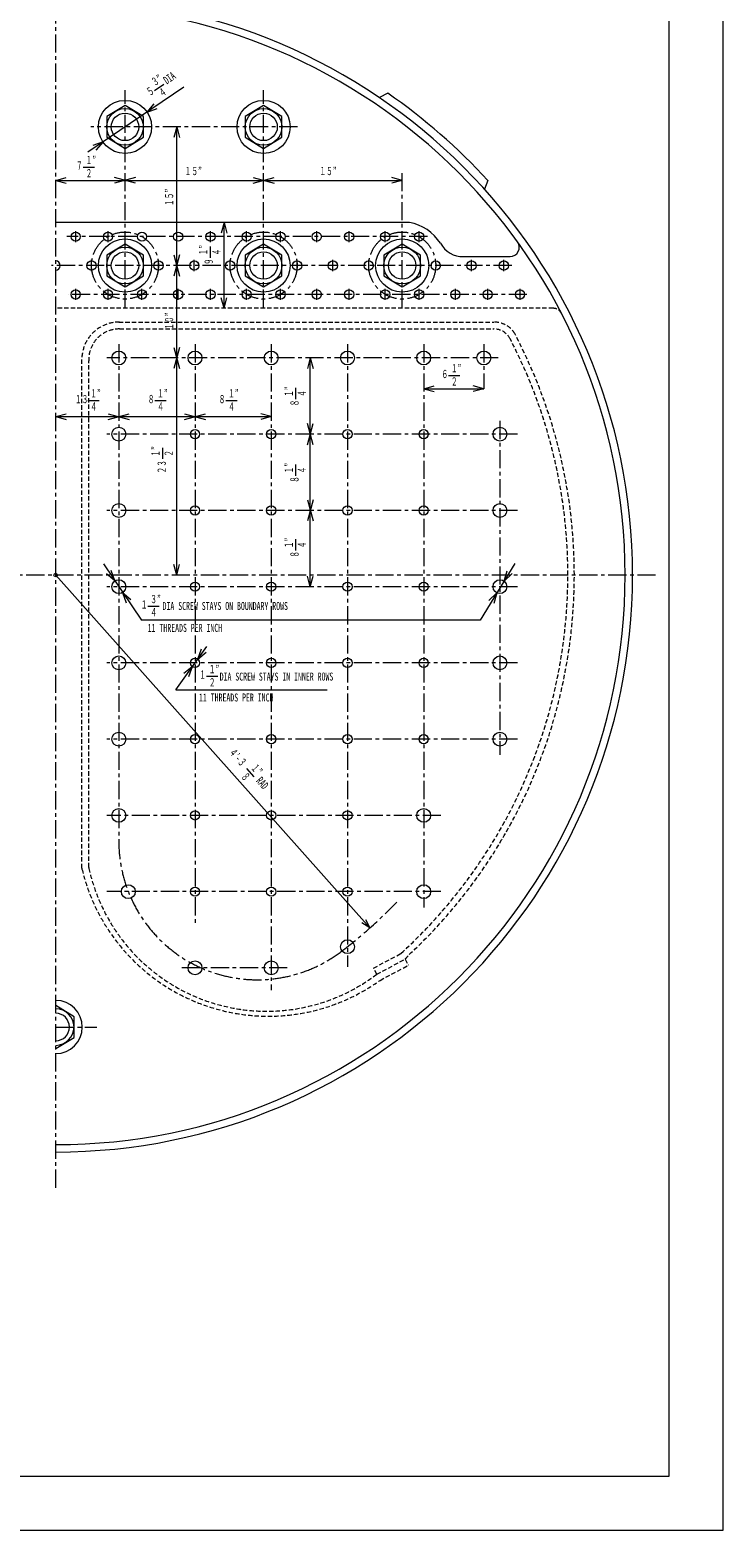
# Model space of a CAD drawing. Units: millimetres, scale not verified. Extents: x -4390 to 4390, y -3105 to 3105.
# Drawn here: x 2486 to 4390, y -3105 to 1017 of the extents above; entities that cross this region are included whole.
import ezdxf
from ezdxf.enums import TextEntityAlignment as Align

# ---------------------------------------------------------------- set-up
doc = ezdxf.new("R2010")
doc.units = ezdxf.units.MM
doc.header["$LTSCALE"] = 10
doc.linetypes.add('CHAIN1', pattern=[8, 5, -1, 1, -1])
doc.linetypes.add('DASHED1', pattern=[1.8, 1.2, -0.6])
for name, color, linetype, lineweight in [('0-0_0', 3, 'Continuous', 18), ('0-1_芯', 4, 'CHAIN1', 18), ('0-2_寸法', 2, 'Continuous', 18), ('0-F', 3, 'Continuous', 18)]:
    doc.layers.add(name, color=color, linetype=linetype, lineweight=lineweight)
doc.styles.add('ＭＳ ゴシック', font='')
doc.styles.get('ＭＳ ゴシック').set_extended_font_data('MS Gothic')

msp = doc.modelspace()

# ---------------------------------------------------------------- linework, layer by layer
at = {"layer": '0-0_0'}
for p, q in [((3469.04, 843.42), (3446.12, 831.4)), ((3744.24, 603.38), (3734.5, 580.09)), ((3528.29, 488.09), (2556.21, 488.09)), ((3676.56, 394.5), (3805.11, 394.5))]:
    msp.add_line(p, q, dxfattribs=at)
at = {"layer": '0-0_0', "color": 1, "linetype": 'DASHED1'}
for p, q in [((3923.54, 252.5), (2556.21, 252.5)), ((2729.57, 214.72), (3760.3, 214.72)), ((2731.86, 195.67), (3760.3, 195.67)), ((2628.16, -1286.21), (2628.16, 115.98)), ((2647.21, -1284.13), (2647.21, 108.5)), ((3430.16, -1560.96), (3503.44, -1521.85)), ((3438.92, -1577.88), (3430.16, -1560.96)), ((3438.92, -1577.88), (3516.57, -1536.44)), ((3447.89, -1594.69), (3525.54, -1553.25)), ((3516.57, -1536.44), (3525.54, -1553.25))]:
    msp.add_line(p, q, dxfattribs=at)
at = {"layer": '0-0_0'}
for points in [[(2746.71, 692.04), (2797.1, 722.65), (2797.1, 779.31), (2746.71, 809.92), (2696.33, 779.31), (2696.33, 722.65)], [(3127.71, 692.04), (3178.1, 722.65), (3178.1, 779.31), (3127.71, 809.92), (3077.33, 779.31), (3077.33, 722.65)], [(2746.71, 311.04), (2797.1, 341.65), (2797.1, 398.31), (2746.71, 428.92), (2696.33, 398.31), (2696.33, 341.65)], [(3127.71, 311.04), (3178.1, 341.65), (3178.1, 398.31), (3127.71, 428.92), (3077.33, 398.31), (3077.33, 341.65)], [(3508.71, 311.04), (3559.1, 341.65), (3559.1, 398.31), (3508.71, 428.92), (3458.33, 398.31), (3458.33, 341.65)]]:
    msp.add_lwpolyline(points, close=True, dxfattribs=at)
msp.add_lwpolyline([(2556.21, -1781.93), (2606.6, -1751.33), (2606.6, -1694.66), (2556.21, -1664.05)], dxfattribs=at)
for centre, radius in [((2746.71, 750.98), 73.03), ((2746.71, 750.98), 50.39), ((2746.71, 750.98), 37.69), ((3127.71, 750.98), 73.03), ((3127.71, 750.98), 50.39), ((3127.71, 750.98), 37.69), ((2611.15, 449.35), 12.7), ((2700.05, 449.35), 12.7), ((2793.38, 449.35), 12.7), ((2892.76, 449.35), 12.7), ((2981.66, 449.35), 12.7), ((3081.05, 449.35), 12.7), ((3174.38, 449.35), 12.7), ((3273.76, 449.35), 12.7), ((3362.66, 449.35), 12.7), ((3462.05, 449.35), 12.7), ((3555.38, 449.35), 12.7), ((2746.71, 369.98), 73.03), ((2746.71, 369.98), 50.39), ((3127.71, 369.98), 73.03), ((3127.71, 369.98), 50.39), ((3508.71, 369.98), 73.03), ((3508.71, 369.98), 50.39), ((2654.64, 369.98), 12.7), ((2746.71, 369.98), 37.69), ((2838.79, 369.98), 12.7), ((2937.21, 369.98), 12.7), ((3035.64, 369.98), 12.7), ((3127.71, 369.98), 37.69), ((3219.79, 369.98), 12.7), ((3318.21, 369.98), 12.7), ((3416.64, 369.98), 12.7), ((3508.71, 369.98), 37.69), ((3600.79, 369.98), 12.7), ((3699.21, 369.98), 12.7), ((3788.11, 369.98), 12.7), ((2611.15, 290.6), 12.7), ((2700.05, 290.6), 12.7), ((2793.38, 290.6), 12.7), ((2892.76, 290.6), 12.7), ((2981.66, 290.6), 12.7), ((3081.05, 290.6), 12.7), ((3174.38, 290.6), 12.7), ((3273.76, 290.6), 12.7), ((3362.66, 290.6), 12.7), ((3462.05, 290.6), 12.7), ((3555.38, 290.6), 12.7), ((3654.76, 290.6), 12.7), ((3743.66, 290.6), 12.7), ((3832.56, 290.6), 12.7), ((2729.57, 115.98), 19.05), ((2939.12, 115.98), 19.05), ((3148.67, 115.98), 19.05), ((3358.22, 115.98), 19.05), ((3567.77, 115.98), 19.05), ((3732.87, 115.98), 19.05), ((2729.57, -93.57), 19.05), ((2939.12, -93.57), 12.7), ((3148.67, -93.57), 12.7), ((3358.22, -93.57), 12.7), ((3567.77, -93.57), 12.7), ((3777.32, -93.57), 19.05), ((2729.57, -303.12), 19.05), ((3777.32, -303.12), 19.05), ((2939.12, -303.12), 12.7), ((3148.67, -303.12), 12.7), ((3358.22, -303.12), 12.7), ((3567.77, -303.12), 12.7), ((2729.57, -512.67), 19.05), ((3777.32, -512.67), 19.05), ((2939.12, -512.67), 12.7), ((3148.67, -512.67), 12.7), ((3358.22, -512.67), 12.7), ((3567.77, -512.67), 12.7), ((2729.57, -722.22), 19.05), ((2939.12, -722.22), 12.7), ((3148.67, -722.22), 12.7), ((3358.22, -722.22), 12.7), ((3567.77, -722.22), 12.7), ((3777.32, -722.22), 19.05), ((2729.57, -931.77), 19.05), ((2939.12, -931.77), 12.7), ((3148.67, -931.77), 12.7), ((3358.22, -931.77), 12.7), ((3567.77, -931.77), 12.7), ((3777.32, -931.77), 19.05), ((2729.57, -1141.32), 19.05), ((2939.12, -1141.32), 12.7), ((3148.67, -1141.32), 12.7), ((3358.22, -1141.32), 12.7), ((3567.77, -1141.32), 19.05), ((2755.74, -1350.87), 19.05), ((2939.12, -1350.87), 12.7), ((3148.67, -1350.87), 12.7), ((3358.22, -1350.87), 12.7), ((3567.77, -1350.87), 19.05), ((3358.22, -1502.24), 19.05), ((2939.12, -1560.42), 19.05), ((3148.67, -1560.42), 19.05)]:
    msp.add_circle(centre, radius, dxfattribs=at)
for centre, radius, start, end in [((2556.21, -480.92), 1585.6, 270, 90), ((2556.21, -480.92), 1565.28, 270, 90), ((2556.21, -480.92), 1608.45, 42.38652, 55.42282), ((3506.89, 363.34), 126.58, 32.33132, 80.26509), ((3675.19, 464.24), 69.76, 208.42863, 271.12962), ((3805.11, 419.9), 25.4, 270.00195, 35.84368), ((2556.21, 369.98), 12.7, 270.00017, 89.99983), ((2556.21, -1722.99), 73.03, 270, 90), ((2556.21, -1722.99), 50.39, 270, 90), ((2556.21, -1722.99), 37.69, 270, 90)]:
    msp.add_arc(centre, radius, start, end, dxfattribs=at)
at = {"layer": '0-0_0', "color": 1, "linetype": 'DASHED1'}
for centre, radius, start, end in [((3923.54, 227.1), 25.4, 26.17178, 89.99805), ((2730.77, 112.05), 102.68, 89.32809, 177.80599), ((3760.3, 144.87), 69.85, 48.64557, 90), ((2730.77, 112.05), 83.63, 89.25549, 182.43111), ((2556.21, -480.92), 1407.8, 312.42966, 27.46219), ((2556.21, -480.92), 1425.58, 312.98864, 27.74908), ((3760.3, 144.87), 50.8, 27.46219, 90), ((3772.88, 159.17), 50.8, 27.74908, 48.64557), ((2640.86, -1286.21), 12.7, 180, 192.33738), ((3140.97, -1166.24), 526.99, 193.46274, 305.61413), ((2659.91, -1284.13), 12.7, 180, 192.57591), ((3136.41, -1178.91), 500.68, 192.45558, 307.1675), ((3497.46, -1510.65), 12.7, 298.08519, 312.42966), ((3138.07, -1177.47), 521.66, 316.51658, 318.41379)]:
    msp.add_arc(centre, radius, start, end, dxfattribs=at)
at = {"layer": '0-1_芯'}
for p, q in [((2556.21, -2164.88), (2556.21, 1185.01)), ((2746.71, 254.32), (2746.71, 852.37)), ((3127.71, 254.32), (3127.71, 852.37)), ((3220.62, 750.98), (2652.63, 750.98)), ((3508.71, 254.32), (3508.71, 633.01)), ((2611.15, 434.11), (2611.15, 464.59)), ((2700.05, 434.11), (2700.05, 464.59)), ((2981.66, 434.11), (2981.66, 464.59)), ((3081.05, 434.11), (3081.05, 464.59)), ((3174.38, 434.11), (3174.38, 464.59)), ((3273.76, 434.11), (3273.76, 464.59)), ((3362.66, 434.11), (3362.66, 464.59)), ((3462.05, 434.11), (3462.05, 464.59)), ((3555.38, 434.11), (3555.38, 464.59)), ((3577.93, 449.35), (2586.93, 449.35)), ((2654.64, 354.74), (2654.64, 385.22)), ((2838.79, 354.74), (2838.79, 385.22)), ((2937.21, 354.74), (2937.21, 385.22)), ((3035.64, 354.74), (3035.64, 385.22)), ((3219.79, 354.74), (3219.79, 385.22)), ((3318.21, 354.74), (3318.21, 385.22)), ((3416.64, 354.74), (3416.64, 385.22)), ((3699.21, 354.74), (3699.21, 385.22)), ((3788.11, 354.74), (3788.11, 385.22)), ((3809.69, 369.98), (2544.24, 369.98)), ((3851.39, 290.6), (2591, 290.6)), ((2611.15, 275.36), (2611.15, 305.84)), ((2700.05, 275.36), (2700.05, 305.84)), ((2793.38, 275.36), (2793.38, 305.84)), ((2892.76, 275.36), (2892.76, 305.84)), ((2981.66, 275.36), (2981.66, 305.84)), ((3081.05, 275.36), (3081.05, 305.84)), ((3174.38, 275.36), (3174.38, 305.84)), ((3273.76, 275.36), (3273.76, 305.84)), ((3362.66, 275.36), (3362.66, 305.84)), ((3462.05, 275.36), (3462.05, 305.84)), ((3555.38, 275.36), (3555.38, 305.84)), ((3654.76, 275.36), (3654.76, 305.84)), ((3743.66, 275.36), (3743.66, 305.84)), ((3832.56, 275.36), (3832.56, 305.84)), ((2729.57, 153.52), (2729.57, -1212.11)), ((2939.12, 153.52), (2939.12, -1439.73)), ((3148.67, 153.52), (3148.67, -1621.25)), ((3358.22, 153.52), (3358.22, -1557.47)), ((3567.77, 153.52), (3567.77, -1394.16)), ((3732.87, 153.52), (3732.87, 31.17)), ((3772.71, 115.98), (2696.38, 115.98)), ((3777.32, -57.11), (3777.32, -974.9)), ((3825.47, -93.57), (2696.38, -93.57)), ((3825.47, -303.12), (2696.38, -303.12)), ((4205.14, -480.92), (-4121.37, -480.92)), ((3825.47, -512.67), (2696.38, -512.67)), ((3825.47, -722.22), (2696.38, -722.22)), ((3825.47, -931.77), (2696.38, -931.77)), ((3615.21, -1141.32), (2696.38, -1141.32)), ((3615.21, -1350.87), (2696.38, -1350.87)), ((3192.59, -1560.42), (2901.61, -1560.42)), ((2556.21, -1722.99), (2669.11, -1722.99))]:
    msp.add_line(p, q, dxfattribs=at)
for centre in [(2746.71, 369.98), (3127.71, 369.98), (3508.71, 369.98)]:
    msp.add_circle(centre, 92.08, dxfattribs=at)
for centre, radius, start, end in [((3110.57, -1212.11), 381, 180, 307.16786), ((2556.21, -480.92), 1298.58, 307.16786, 316.20744)]:
    msp.add_arc(centre, radius, start, end, dxfattribs=at)
at = {"layer": '0-2_寸法'}
for p, q in [((2827.58, 851.45), (2853.27, 868.85)), ((2908.27, 860.39), (2644.19, 681.54)), ((2807.18, 791.93), (2826.82, 814.6)), ((2807.18, 791.93), (2835.53, 801.75)), ((2889.09, 750.98), (2881.32, 722)), ((2889.09, 750.98), (2896.85, 722)), ((2889.09, -480.92), (2889.09, 750.98)), ((2686.25, 710.03), (2657.9, 700.21)), ((2686.25, 710.03), (2666.61, 687.35)), ((2632.03, 640.35), (2663.06, 640.35)), ((2556.21, 604.08), (2585.19, 611.85)), ((2556.21, 604.08), (3508.71, 604.08)), ((2556.21, 604.08), (2585.19, 596.32)), ((2775.69, 611.85), (2717.74, 596.32)), ((2775.69, 596.32), (2717.74, 611.85)), ((3098.74, 596.32), (3156.69, 611.85)), ((3098.74, 611.85), (3156.69, 596.32)), ((3508.71, 604.08), (3479.74, 611.85)), ((3508.71, 604.08), (3479.74, 596.32)), ((3019.04, 488.09), (3011.27, 459.11)), ((3019.04, 252.5), (3019.04, 488.09)), ((3019.04, 488.09), (3026.8, 459.11)), ((2981.46, 391.34), (2981.46, 422.37)), ((2881.32, 398.96), (2896.85, 341)), ((2896.85, 398.96), (2881.32, 341)), ((3019.04, 252.5), (3011.27, 281.48)), ((3019.04, 252.5), (3026.8, 281.48)), ((2881.32, 144.96), (2896.85, 87)), ((2896.85, 144.96), (2881.32, 87)), ((3255.77, 115.98), (3248, 87)), ((3636.14, 67.91), (3667.17, 67.91)), ((3216.58, 2.57), (3216.58, 33.6)), ((3567.77, 31.17), (3596.75, 38.94)), ((3567.77, 31.17), (3732.87, 31.17)), ((3567.77, 31.17), (3596.75, 23.41)), ((3732.87, 31.17), (3703.89, 38.94)), ((3732.87, 31.17), (3703.89, 23.41)), ((2556.21, -45.11), (2585.19, -37.34)), ((2644.89, -1.06), (2675.92, -1.06)), ((2700.59, -52.87), (2758.55, -37.34)), ((2700.59, -37.34), (2758.55, -52.87)), ((2828.81, -1.06), (2859.84, -1.06)), ((2910.14, -52.87), (2968.1, -37.34)), ((2910.14, -37.34), (2968.1, -52.87)), ((3023.76, -1.06), (3054.79, -1.06)), ((3148.67, -45.11), (3119.69, -37.34)), ((2556.21, -45.11), (3148.67, -45.11)), ((2556.21, -45.11), (2585.19, -52.87)), ((3148.67, -45.11), (3119.69, -52.87)), ((3263.53, -122.55), (3248, -64.59)), ((3248, -122.55), (3263.53, -64.59)), ((2850.33, -161.74), (2850.33, -130.7)), ((3216.58, -207.69), (3216.58, -176.66)), ((3248, -274.14), (3263.53, -332.1)), ((3263.53, -274.14), (3248, -332.1)), ((3216.58, -413.38), (3216.58, -382.35)), ((2687.2, -450.01), (2791.86, -604.8)), ((2889.09, -480.92), (2881.32, -451.94)), ((2889.09, -480.92), (2896.85, -451.94)), ((3818.6, -449.04), (3722.57, -604.8)), ((3419.86, -1450.67), (2556.21, -480.92)), ((2718.9, -496.89), (2696.24, -477.23)), ((2718.9, -496.89), (2709.1, -468.54)), ((3255.77, -512.67), (3248, -483.69)), ((3255.77, -512.67), (3263.53, -483.69)), ((3788.76, -497.44), (3797.36, -468.7)), ((3788.76, -497.44), (3810.58, -476.85)), ((2740.24, -528.45), (2762.9, -548.11)), ((2740.24, -528.45), (2750.04, -556.81)), ((3768.85, -529.74), (3747.04, -550.33)), ((3768.85, -529.74), (3760.25, -558.48)), ((2809.9, -566.52), (2840.93, -566.52)), ((3722.57, -604.8), (2791.86, -604.8)), ((2886.64, -795.87), (2971.57, -676.68)), ((2946.49, -711.88), (2956.98, -683.77)), ((2946.49, -711.88), (2969.63, -692.79)), ((2931.75, -732.56), (2908.61, -751.66)), ((2931.75, -732.56), (2921.26, -760.67)), ((2970.6, -759.08), (3001.63, -759.08)), ((2886.64, -795.87), (3302.56, -795.87)), ((3080.65, -1012.11), (3101.29, -1035.28))]:
    msp.add_line(p, q, dxfattribs=at)
for points in [[(3255.77, -512.67), (3255.77, 115.98), (3263.53, 87)], [(3408.05, -1427.18), (3419.86, -1450.67), (3397.88, -1436.23)]]:
    msp.add_lwpolyline(points, dxfattribs=at)
msp.add_circle((2556.21, -480.92), 5, dxfattribs=at)
at = {"layer": '0-F'}
for p, q in [((4390.47, -3105.43), (4390.47, 3105.43)), ((4242.7, -2957.73), (4242.7, 2957.73)), ((-4242.7, -2957.73), (4242.7, -2957.73)), ((-4390.4, -3105.43), (4390.47, -3105.43))]:
    msp.add_line(p, q, dxfattribs=at)

# ---------------------------------------------------------------- texts
at = {"layer": '0-2_寸法', "style": 'ＭＳ ゴシック', "width": 0.6}
for s, rotation, p in [('３”', 34.107, (2831.73, 856.56)), ('DIA', 34.107, (2865.34, 862.02)), ('５', 34.107, (2818.44, 829.43)), ('４', 34.107, (2852.15, 826.55)), ('１５”', 90, (2885.82, 533.57)), ('１”', 90, (2979.55, 397.64)), ('９', 90, (2994.56, 371.43)), ('４', 90, (3015.85, 397.72)), ('１０”', 90, (2885.82, 193.52)), ('１”', 90, (3214.68, 8.87)), ('４', 90, (3250.97, 8.95)), ('８', 90, (3230.43, -17.04)), ('１”', 90, (2848.42, -155.44)), ('２', 90, (2884.72, -155.35)), ('２３', 90, (2865.41, -201.57)), ('１”', 90, (3214.68, -201.39)), ('４', 90, (3250.97, -201.31)), ('８', 90, (3230.43, -227.3)), ('１”', 90, (3214.68, -407.08)), ('４', 90, (3250.97, -407)), ('８', 90, (3230.43, -432.99)), ('４’-３', 311.688, (3025.96, -973.43)), ('８', 311.688, (3059.22, -1039.75)), ('１”', 311.688, (3086.27, -1015.54)), ('RAD', 311.688, (3100.66, -1051.85))]:
    msp.add_text(s, height=21.99, rotation=rotation, dxfattribs=at).set_placement(p, align=Align.BOTTOM_LEFT)
for s, p in [('１”', (2638.33, 642.25)), ('７', (2612.12, 627.24)), ('２', (2638.41, 605.95)), ('１５”', (2910.64, 611.93)), ('１５”', (3280.93, 611.93)), ('６', (3616.53, 54.06)), ('１”', (3642.43, 69.82)), ('２', (3642.52, 33.52)), ('１３', (2608.92, -14.9)), ('１”', (2651.19, 0.85)), ('８', (2809.2, -14.9)), ('１”', (2835.11, 0.85)), ('８', (3004.15, -14.9)), ('１”', (3030.06, 0.85)), ('４', (2651.27, -35.45)), ('４', (2835.19, -35.45)), ('４', (3030.14, -35.45)), ('３”', (2816.2, -564.62)), ('１', (2789.99, -579.63)), ('４', (2816.28, -600.92)), ('DIA SCREW STAYS ON BOUNDARY ROWS', (2849.94, -583.27)), ('11 THREADS PER INCH', (2809.09, -643.44)), ('１”', (2976.9, -757.18)), ('１', (2950.69, -772.19)), ('２', (2976.98, -793.48)), ('DIA SCREW STAYS IN INNER ROWS', (3006.94, -777.39)), ('11 THREADS PER INCH', (2950.04, -834.81))]:
    msp.add_text(s, height=21.99, dxfattribs=at).set_placement(p, align=Align.BOTTOM_LEFT)

doc.saveas('drawing.dxf')
